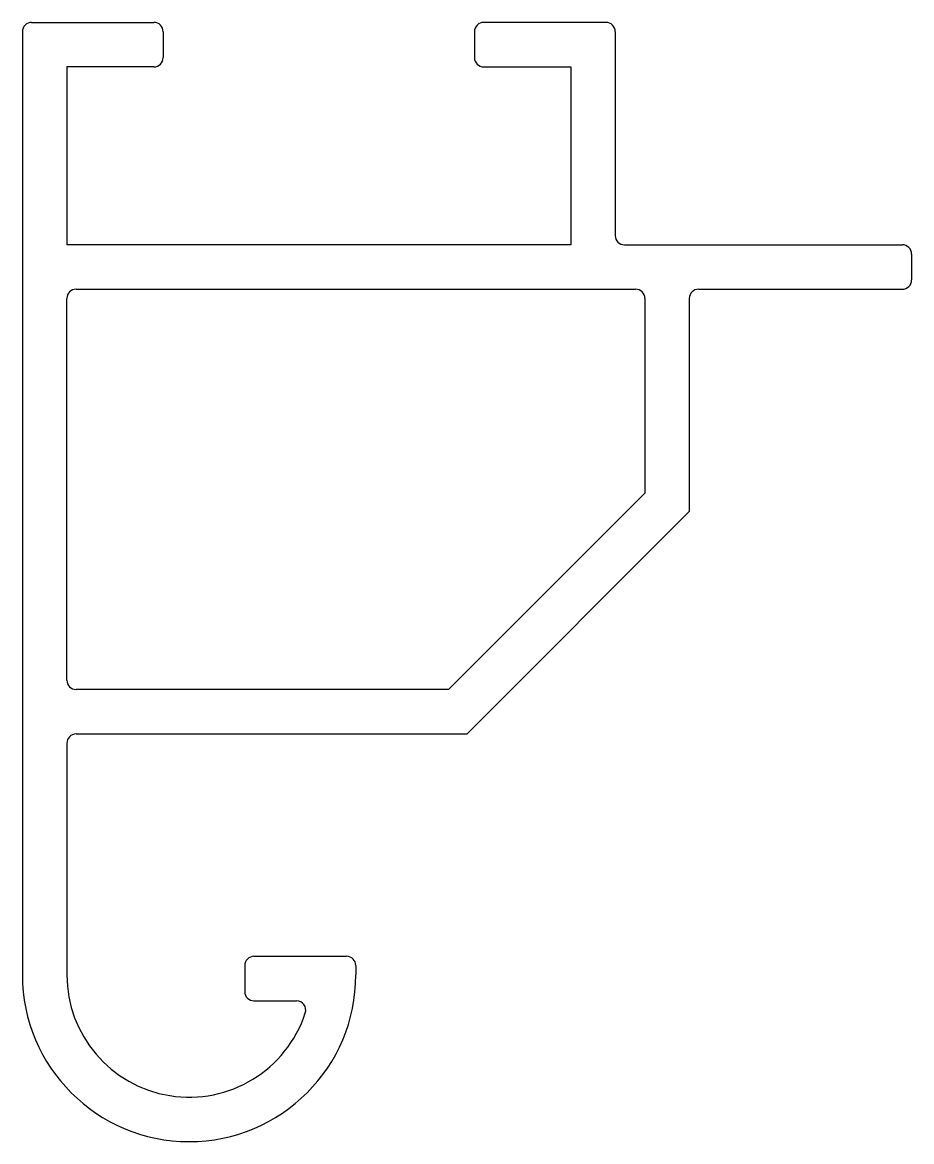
# Model space of a CAD drawing. Extents: x 408.4 to 432.4, y 460.6 to 490.8.
import ezdxf

# ---------------------------------------------------------------- set-up
doc = ezdxf.new("R2010")
doc.units = 0
doc.layers.get('0').update_dxf_attribs({"linetype": 'CONTINUOUS'})

msp = doc.modelspace()

# ---------------------------------------------------------------- linework, layer by layer
for p, q in [((408.654, 490.806), (411.954, 490.806)), ((424.154, 490.806), (420.854, 490.806)), ((408.404, 490.556), (408.404, 465.106)), ((412.204, 490.556), (412.204, 489.856)), ((420.604, 490.556), (420.604, 489.856)), ((424.404, 490.556), (424.404, 485.056)), ((409.604, 489.606), (409.604, 484.806)), ((411.954, 489.606), (409.604, 489.606)), ((420.854, 489.606), (423.204, 489.606)), ((423.204, 489.606), (423.204, 484.806)), ((423.204, 484.806), (409.604, 484.806)), ((424.654, 484.806), (432.154, 484.806)), ((432.404, 484.556), (432.404, 483.856)), ((409.854, 483.606), (424.954, 483.606)), ((426.654, 483.606), (432.154, 483.606)), ((409.604, 473.056), (409.604, 483.356)), ((425.204, 483.356), (425.204, 478.104)), ((426.404, 483.356), (426.404, 477.606)), ((425.204, 478.104), (419.907, 472.806)), ((426.404, 477.606), (420.404, 471.606)), ((419.907, 472.806), (409.854, 472.806)), ((409.854, 471.606), (420.404, 471.606)), ((409.604, 471.356), (409.604, 465.106)), ((414.654, 465.606), (417.154, 465.606)), ((414.404, 465.356), (414.404, 464.656)), ((417.404, 465.356), (417.404, 465.106)), ((414.654, 464.406), (415.802, 464.406))]:
    msp.add_line(p, q)
for centre, radius, start, end in [((408.654, 490.556), 0.25, 90, 180), ((411.954, 490.556), 0.25, 0, 90), ((420.854, 490.556), 0.25, 90, 180), ((424.154, 490.556), 0.25, 0, 90), ((411.954, 489.856), 0.25, 270, 0), ((420.854, 489.856), 0.25, 180, 270), ((424.654, 485.056), 0.25, 180, 270), ((432.154, 484.556), 0.25, 0, 90), ((432.154, 483.856), 0.25, 270, 0), ((409.854, 483.356), 0.25, 90, 180), ((424.954, 483.356), 0.25, 0, 90), ((426.654, 483.356), 0.25, 90, 180), ((409.854, 473.056), 0.25, 180, 270), ((409.854, 471.356), 0.25, 90, 180), ((414.654, 465.356), 0.25, 90, 180), ((417.154, 465.356), 0.25, 0, 90), ((412.904, 465.106), 4.5, 180, 0), ((412.904, 465.106), 3.3, 180, 341.8518), ((414.654, 464.656), 0.25, 180, 270), ((415.802, 464.156), 0.25, 341.8518, 90)]:
    msp.add_arc(centre, radius, start, end)

doc.saveas('drawing.dxf')
